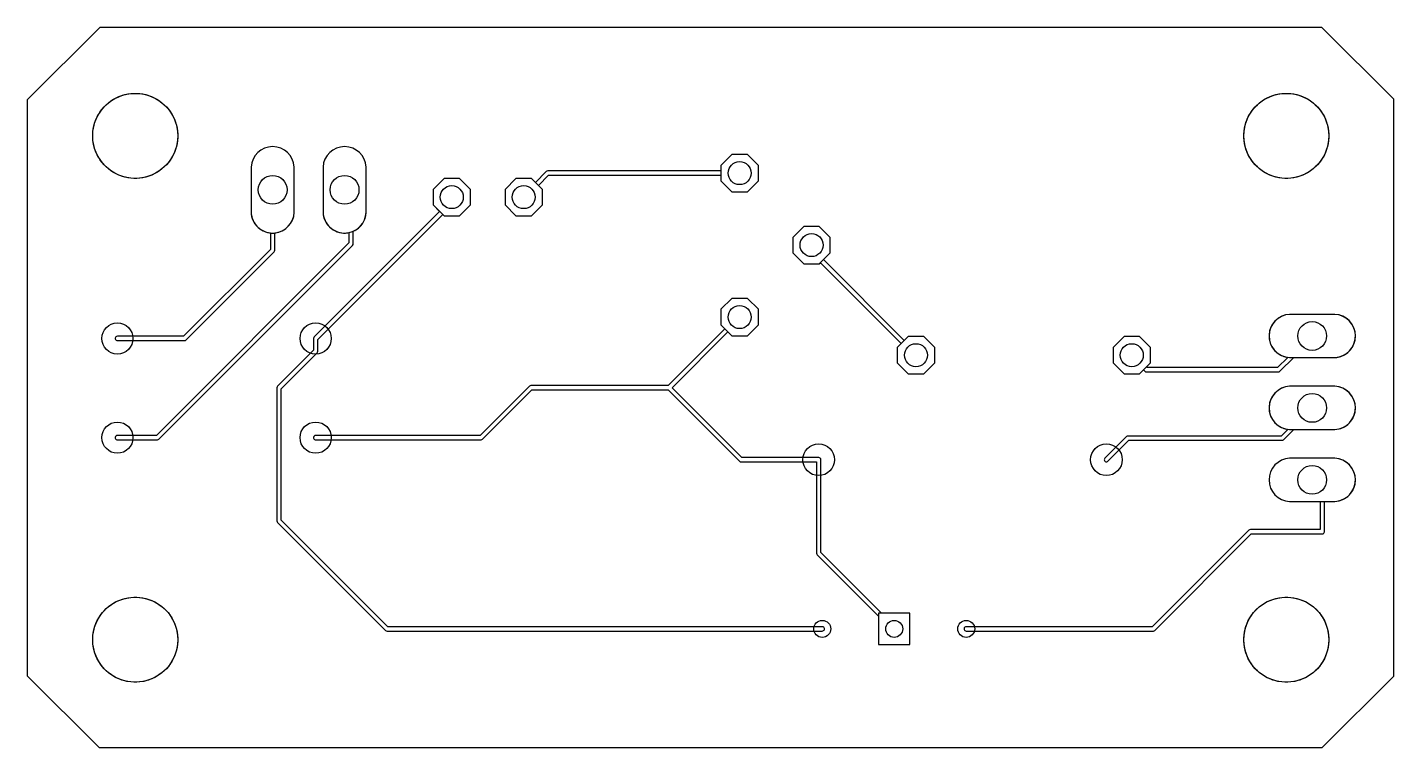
# Model space of a CAD drawing. Header units: millimetres. Extents: x 0 to 48.2, y 0 to 25.4.
import ezdxf

# ---------------------------------------------------------------- set-up
doc = ezdxf.new("R2010")
doc.units = ezdxf.units.MM

msp = doc.modelspace()

# ---------------------------------------------------------------- linework, layer by layer
at = {"layer": '16_copper'}
for points in [[(8.773, 18.168, 0.357806), (9.423, 18.886), (9.423, 20.484, 0.95208), (7.899, 20.484), (7.899, 18.886), (7.907, 18.811), (7.921, 18.738), (7.943, 18.666), (7.972, 18.597), (8.007, 18.531), (8.049, 18.469), (8.096, 18.411), (8.149, 18.358), (8.207, 18.31), (8.269, 18.269), (8.335, 18.233), (8.404, 18.205), (8.476, 18.183), (8.549, 18.168), (8.624, 18.161), (8.699, 18.161)], [(11.313, 18.168, 0.357806), (11.963, 18.886), (11.963, 20.484, 0.95208), (10.439, 20.484), (10.439, 18.886), (10.447, 18.811), (10.461, 18.738), (10.483, 18.666), (10.512, 18.597), (10.547, 18.531), (10.589, 18.469), (10.636, 18.411), (10.689, 18.358), (10.747, 18.31), (10.809, 18.269), (10.875, 18.233), (10.944, 18.205), (11.016, 18.183), (11.089, 18.168), (11.164, 18.161), (11.239, 18.161)], [(46.238, 13.774, 0.906347), (46.164, 15.291), (44.565, 15.291, 0.95208), (44.565, 13.767), (46.164, 13.767)], [(46.238, 11.234, 0.906347), (46.164, 12.751), (44.565, 12.751, 0.95208), (44.565, 11.227), (46.164, 11.227)], [(46.238, 8.694, 0.906347), (46.164, 10.211), (44.565, 10.211, 0.95208), (44.565, 8.687), (46.164, 8.687)]]:
    msp.add_lwpolyline(points, format="xyb", close=True, dxfattribs=at)
for points in [[(25.809, 20.001), (25.809, 20.548), (25.422, 20.935), (24.875, 20.935), (24.488, 20.548), (24.488, 20.001), (24.875, 19.614), (25.422, 19.614)], [(15.646, 19.154), (15.646, 19.701), (15.26, 20.088), (14.712, 20.088), (14.326, 19.701), (14.326, 19.154), (14.712, 18.767), (15.26, 18.767)], [(18.186, 19.154), (18.186, 19.701), (17.8, 20.088), (17.252, 20.088), (16.866, 19.701), (16.866, 19.154), (17.252, 18.767), (17.8, 18.767)], [(28.349, 17.461), (28.349, 18.008), (27.962, 18.395), (27.415, 18.395), (27.028, 18.008), (27.028, 17.461), (27.415, 17.074), (27.962, 17.074)], [(25.809, 14.921), (25.809, 15.468), (25.422, 15.855), (24.875, 15.855), (24.488, 15.468), (24.488, 14.921), (24.875, 14.534), (25.422, 14.534)], [(32.035, 13.576), (32.035, 14.123), (31.648, 14.51), (31.101, 14.51), (30.714, 14.123), (30.714, 13.576), (31.101, 13.189), (31.648, 13.189)], [(39.655, 13.576), (39.655, 14.123), (39.268, 14.51), (38.721, 14.51), (38.334, 14.123), (38.334, 13.576), (38.721, 13.189), (39.268, 13.189)], [(31.161, 4.745), (30.053, 4.745), (30.053, 3.637), (31.161, 3.637)]]:
    msp.add_lwpolyline(points, close=True, dxfattribs=at)
at = {"layer": '1_copper'}
for points in [[(5.558, 14.365, 0.169977), (5.604, 14.386), (8.715, 17.498, 0.198912), (8.738, 17.551), (8.738, 18.165, 0.371144), (9.423, 18.886), (9.423, 20.484, 0.95208), (7.899, 20.484), (7.899, 18.886, 0.371144), (8.585, 18.165), (8.585, 17.583), (5.518, 14.516), (3.18, 14.516, 0.871067), (3.159, 14.367), (3.18, 14.364), (5.55, 14.364)], [(4.598, 10.865, 0.169977), (4.644, 10.886), (11.484, 17.726, 0.198912), (11.506, 17.78), (11.506, 18.224, 0.284922), (11.963, 18.886), (11.963, 20.484, 0.95208), (10.439, 20.484), (10.439, 18.886, 0.459549), (11.354, 18.176), (11.354, 17.812), (4.558, 11.016), (3.18, 11.016, 0.871067), (3.159, 10.867), (3.18, 10.864), (4.59, 10.864)], [(18.186, 19.154), (18.186, 19.701), (18.047, 19.84), (18.405, 20.198), (24.488, 20.198), (24.488, 20.001), (24.875, 19.614), (25.422, 19.614), (25.809, 20.001), (25.809, 20.548), (25.422, 20.935), (24.875, 20.935), (24.488, 20.548), (24.488, 20.351), (18.373, 20.351, 0.198912), (18.319, 20.328), (17.939, 19.948), (17.8, 20.088), (17.252, 20.088), (16.866, 19.701), (16.866, 19.154), (17.252, 18.767), (17.8, 18.767)], [(28.089, 4.118, 0.866051), (28.067, 4.267), (12.732, 4.267), (8.966, 8.033), (8.966, 12.668), (10.234, 13.936, 0.198912), (10.256, 13.99), (10.256, 14.408), (14.664, 18.816), (14.712, 18.767), (15.26, 18.767), (15.646, 19.154), (15.646, 19.701), (15.26, 20.088), (14.712, 20.088), (14.326, 19.701), (14.326, 19.154), (14.556, 18.924), (10.126, 14.494, 0.198912), (10.104, 14.44), (10.104, 14.022), (8.836, 12.754, 0.198912), (8.814, 12.7), (8.814, 8.001, 0.198912), (8.836, 7.947), (12.646, 4.137, 0.198912), (12.7, 4.115), (28.067, 4.115)], [(31.161, 4.745), (30.161, 4.745), (28.016, 6.89), (28.016, 10.16, 0.414214), (27.94, 10.236), (25.226, 10.236), (22.762, 12.7), (24.735, 14.674), (24.875, 14.534), (25.422, 14.534), (25.809, 14.921), (25.809, 15.468), (25.422, 15.855), (24.875, 15.855), (24.488, 15.468), (24.488, 14.921), (24.628, 14.781), (22.622, 12.776), (17.78, 12.776, 0.198912), (17.726, 12.754), (15.988, 11.016), (10.18, 11.016, 0.871067), (10.159, 10.867), (10.18, 10.864), (16.02, 10.864, 0.198912), (16.074, 10.886), (17.812, 12.624), (22.622, 12.624), (25.14, 10.106, 0.198912), (25.194, 10.084), (27.864, 10.084), (27.864, 6.858, 0.198912), (27.886, 6.804), (30.053, 4.637), (30.053, 3.637), (31.161, 3.637)], [(39.407, 13.329), (39.455, 13.281, 0.198912), (39.509, 13.259), (44.171, 13.259, 0.198912), (44.224, 13.281), (44.71, 13.767), (46.164, 13.767, 0.95208), (46.164, 15.291), (44.565, 15.291, 0.912653), (44.501, 13.773), (44.139, 13.411), (39.54, 13.411), (39.515, 13.437), (39.655, 13.576), (39.655, 14.123), (39.268, 14.51), (38.721, 14.51), (38.334, 14.123), (38.334, 13.576), (38.721, 13.189), (39.268, 13.189)], [(38.117, 10.086, 0.14139), (38.154, 10.106), (38.894, 10.846), (44.298, 10.846, 0.198912), (44.351, 10.868), (44.71, 11.227), (46.164, 11.227, 0.95208), (46.164, 12.751), (44.565, 12.751, 0.912653), (44.501, 11.233), (44.266, 10.998), (38.862, 10.998, 0.198912), (38.808, 10.976), (38.046, 10.214), (38.033, 10.196), (38.026, 10.176), (38.024, 10.154), (38.029, 10.133), (38.039, 10.114), (38.055, 10.099), (38.074, 10.088), (38.095, 10.084)], [(39.759, 4.116, 0.169977), (39.805, 4.137), (43.212, 7.544), (45.72, 7.544, 0.414214), (45.796, 7.62), (45.796, 8.687), (46.164, 8.687, 0.95208), (46.164, 10.211), (44.565, 10.211, 0.95208), (44.565, 8.687), (45.644, 8.687), (45.644, 7.696), (43.18, 7.696, 0.198912), (43.126, 7.674), (39.719, 4.267), (33.147, 4.267, 0.871067), (33.126, 4.118), (33.147, 4.115), (39.751, 4.115)]]:
    msp.add_lwpolyline(points, format="xyb", close=True, dxfattribs=at)
msp.add_lwpolyline([(32.035, 13.576), (32.035, 14.123), (31.648, 14.51), (31.101, 14.51), (30.961, 14.37), (28.11, 17.222), (28.349, 17.461), (28.349, 18.008), (27.962, 18.395), (27.415, 18.395), (27.028, 18.008), (27.028, 17.461), (27.415, 17.074), (27.962, 17.074), (28.002, 17.114), (30.853, 14.263), (30.714, 14.123), (30.714, 13.576), (31.101, 13.189), (31.648, 13.189)], close=True, dxfattribs=at)
at = {"layer": 'drills_NPTH'}
for centre in [(3.81, 21.59), (44.45, 21.59), (3.81, 3.81), (44.45, 3.81)]:
    msp.add_circle(centre, 1.5, dxfattribs=at)
at = {"layer": 'drills_PTH'}
for centre, radius in [((25.148, 20.274), 0.406), ((8.661, 19.685), 0.508), ((11.201, 19.685), 0.508), ((14.986, 19.427), 0.406), ((17.526, 19.427), 0.406), ((27.688, 17.734), 0.406), ((25.148, 15.194), 0.406), ((3.18, 14.44), 0.55), ((10.18, 14.44), 0.55), ((45.364, 14.529), 0.508), ((31.374, 13.85), 0.406), ((38.994, 13.85), 0.406), ((45.364, 11.989), 0.508), ((3.18, 10.94), 0.55), ((10.18, 10.94), 0.55), ((27.94, 10.16), 0.559), ((38.1, 10.16), 0.559), ((45.364, 9.449), 0.508), ((28.067, 4.191), 0.3), ((30.607, 4.191), 0.3), ((33.147, 4.191), 0.3)]:
    msp.add_circle(centre, radius, dxfattribs=at)
at = {"layer": 'holes'}
for points in [[(5.31, 21.536), (5.302, 21.43), (5.287, 21.324), (5.264, 21.219), (5.234, 21.116), (5.197, 21.016), (5.152, 20.918), (5.101, 20.824), (5.043, 20.734), (4.979, 20.648), (4.909, 20.567), (4.833, 20.491), (4.752, 20.421), (4.666, 20.357), (4.576, 20.299), (4.482, 20.248), (4.384, 20.203), (4.284, 20.166), (4.181, 20.136), (4.077, 20.113), (3.97, 20.098), (3.864, 20.09), (3.756, 20.09), (3.65, 20.098), (3.544, 20.113), (3.439, 20.136), (3.336, 20.166), (3.236, 20.203), (3.138, 20.248), (3.044, 20.299), (2.954, 20.357), (2.868, 20.421), (2.787, 20.491), (2.711, 20.567), (2.641, 20.648), (2.577, 20.734), (2.519, 20.824), (2.468, 20.918), (2.423, 21.016), (2.386, 21.116), (2.356, 21.219), (2.333, 21.324), (2.318, 21.43), (2.31, 21.536), (2.31, 21.644), (2.318, 21.75), (2.333, 21.857), (2.356, 21.961), (2.386, 22.064), (2.423, 22.164), (2.468, 22.262), (2.519, 22.356), (2.577, 22.446), (2.641, 22.532), (2.711, 22.613), (2.787, 22.689), (2.868, 22.759), (2.954, 22.823), (3.044, 22.881), (3.138, 22.932), (3.236, 22.977), (3.336, 23.014), (3.439, 23.044), (3.544, 23.067), (3.65, 23.082), (3.756, 23.09), (3.864, 23.09), (3.97, 23.082), (4.077, 23.067), (4.181, 23.044), (4.284, 23.014), (4.384, 22.977), (4.482, 22.932), (4.576, 22.881), (4.666, 22.823), (4.752, 22.759), (4.833, 22.689), (4.909, 22.613), (4.979, 22.532), (5.043, 22.446), (5.101, 22.356), (5.152, 22.262), (5.197, 22.164), (5.234, 22.064), (5.264, 21.961), (5.287, 21.857), (5.302, 21.75), (5.31, 21.644), (5.31, 21.536)], [(45.95, 21.536), (45.942, 21.43), (45.927, 21.324), (45.904, 21.219), (45.874, 21.116), (45.837, 21.016), (45.792, 20.918), (45.741, 20.824), (45.683, 20.734), (45.619, 20.648), (45.549, 20.567), (45.473, 20.491), (45.392, 20.421), (45.306, 20.357), (45.216, 20.299), (45.122, 20.248), (45.024, 20.203), (44.924, 20.166), (44.821, 20.136), (44.717, 20.113), (44.61, 20.098), (44.504, 20.09), (44.396, 20.09), (44.29, 20.098), (44.184, 20.113), (44.079, 20.136), (43.976, 20.166), (43.876, 20.203), (43.778, 20.248), (43.684, 20.299), (43.594, 20.357), (43.508, 20.421), (43.427, 20.491), (43.351, 20.567), (43.281, 20.648), (43.217, 20.734), (43.159, 20.824), (43.108, 20.918), (43.063, 21.016), (43.026, 21.116), (42.996, 21.219), (42.973, 21.324), (42.958, 21.43), (42.95, 21.536), (42.95, 21.644), (42.958, 21.75), (42.973, 21.857), (42.996, 21.961), (43.026, 22.064), (43.063, 22.164), (43.108, 22.262), (43.159, 22.356), (43.217, 22.446), (43.281, 22.532), (43.351, 22.613), (43.427, 22.689), (43.508, 22.759), (43.594, 22.823), (43.684, 22.881), (43.778, 22.932), (43.876, 22.977), (43.976, 23.014), (44.079, 23.044), (44.184, 23.067), (44.29, 23.082), (44.396, 23.09), (44.504, 23.09), (44.61, 23.082), (44.717, 23.067), (44.821, 23.044), (44.924, 23.014), (45.024, 22.977), (45.122, 22.932), (45.216, 22.881), (45.306, 22.823), (45.392, 22.759), (45.473, 22.689), (45.549, 22.613), (45.619, 22.532), (45.683, 22.446), (45.741, 22.356), (45.792, 22.262), (45.837, 22.164), (45.874, 22.064), (45.904, 21.961), (45.927, 21.857), (45.942, 21.75), (45.95, 21.644), (45.95, 21.536)], [(5.31, 3.756), (5.302, 3.65), (5.287, 3.544), (5.264, 3.439), (5.234, 3.336), (5.197, 3.236), (5.152, 3.138), (5.101, 3.044), (5.043, 2.954), (4.979, 2.868), (4.909, 2.787), (4.833, 2.711), (4.752, 2.641), (4.666, 2.577), (4.576, 2.519), (4.482, 2.468), (4.384, 2.423), (4.284, 2.386), (4.181, 2.356), (4.077, 2.333), (3.97, 2.318), (3.864, 2.31), (3.756, 2.31), (3.65, 2.318), (3.544, 2.333), (3.439, 2.356), (3.336, 2.386), (3.236, 2.423), (3.138, 2.468), (3.044, 2.519), (2.954, 2.577), (2.868, 2.641), (2.787, 2.711), (2.711, 2.787), (2.641, 2.868), (2.577, 2.954), (2.519, 3.044), (2.468, 3.138), (2.423, 3.236), (2.386, 3.336), (2.356, 3.439), (2.333, 3.544), (2.318, 3.65), (2.31, 3.756), (2.31, 3.864), (2.318, 3.97), (2.333, 4.077), (2.356, 4.181), (2.386, 4.284), (2.423, 4.384), (2.468, 4.482), (2.519, 4.576), (2.577, 4.666), (2.641, 4.752), (2.711, 4.833), (2.787, 4.909), (2.868, 4.979), (2.954, 5.043), (3.044, 5.101), (3.138, 5.152), (3.236, 5.197), (3.336, 5.234), (3.439, 5.264), (3.544, 5.287), (3.65, 5.302), (3.756, 5.31), (3.864, 5.31), (3.97, 5.302), (4.077, 5.287), (4.181, 5.264), (4.284, 5.234), (4.384, 5.197), (4.482, 5.152), (4.576, 5.101), (4.666, 5.043), (4.752, 4.979), (4.833, 4.909), (4.909, 4.833), (4.979, 4.752), (5.043, 4.666), (5.101, 4.576), (5.152, 4.482), (5.197, 4.384), (5.234, 4.284), (5.264, 4.181), (5.287, 4.077), (5.302, 3.97), (5.31, 3.864), (5.31, 3.756)], [(45.95, 3.756), (45.942, 3.65), (45.927, 3.544), (45.904, 3.439), (45.874, 3.336), (45.837, 3.236), (45.792, 3.138), (45.741, 3.044), (45.683, 2.954), (45.619, 2.868), (45.549, 2.787), (45.473, 2.711), (45.392, 2.641), (45.306, 2.577), (45.216, 2.519), (45.122, 2.468), (45.024, 2.423), (44.924, 2.386), (44.821, 2.356), (44.717, 2.333), (44.61, 2.318), (44.504, 2.31), (44.396, 2.31), (44.29, 2.318), (44.184, 2.333), (44.079, 2.356), (43.976, 2.386), (43.876, 2.423), (43.778, 2.468), (43.684, 2.519), (43.594, 2.577), (43.508, 2.641), (43.427, 2.711), (43.351, 2.787), (43.281, 2.868), (43.217, 2.954), (43.159, 3.044), (43.108, 3.138), (43.063, 3.236), (43.026, 3.336), (42.996, 3.439), (42.973, 3.544), (42.958, 3.65), (42.95, 3.756), (42.95, 3.864), (42.958, 3.97), (42.973, 4.077), (42.996, 4.181), (43.026, 4.284), (43.063, 4.384), (43.108, 4.482), (43.159, 4.576), (43.217, 4.666), (43.281, 4.752), (43.351, 4.833), (43.427, 4.909), (43.508, 4.979), (43.594, 5.043), (43.684, 5.101), (43.778, 5.152), (43.876, 5.197), (43.976, 5.234), (44.079, 5.264), (44.184, 5.287), (44.29, 5.302), (44.396, 5.31), (44.504, 5.31), (44.61, 5.302), (44.717, 5.287), (44.821, 5.264), (44.924, 5.234), (45.024, 5.197), (45.122, 5.152), (45.216, 5.101), (45.306, 5.043), (45.392, 4.979), (45.473, 4.909), (45.549, 4.833), (45.619, 4.752), (45.683, 4.666), (45.741, 4.576), (45.792, 4.482), (45.837, 4.384), (45.874, 4.284), (45.904, 4.181), (45.927, 4.077), (45.942, 3.97), (45.95, 3.864), (45.95, 3.756)]]:
    msp.add_lwpolyline(points, close=True, dxfattribs=at)
at = {"layer": 'outline'}
msp.add_lwpolyline([(0, 2.54), (2.54, 0), (45.72, 0), (48.24, 2.52), (48.24, 22.88), (45.701, 25.419), (2.559, 25.419), (0, 22.86), (0, 2.54)], close=True, dxfattribs=at)

doc.saveas('drawing.dxf')
